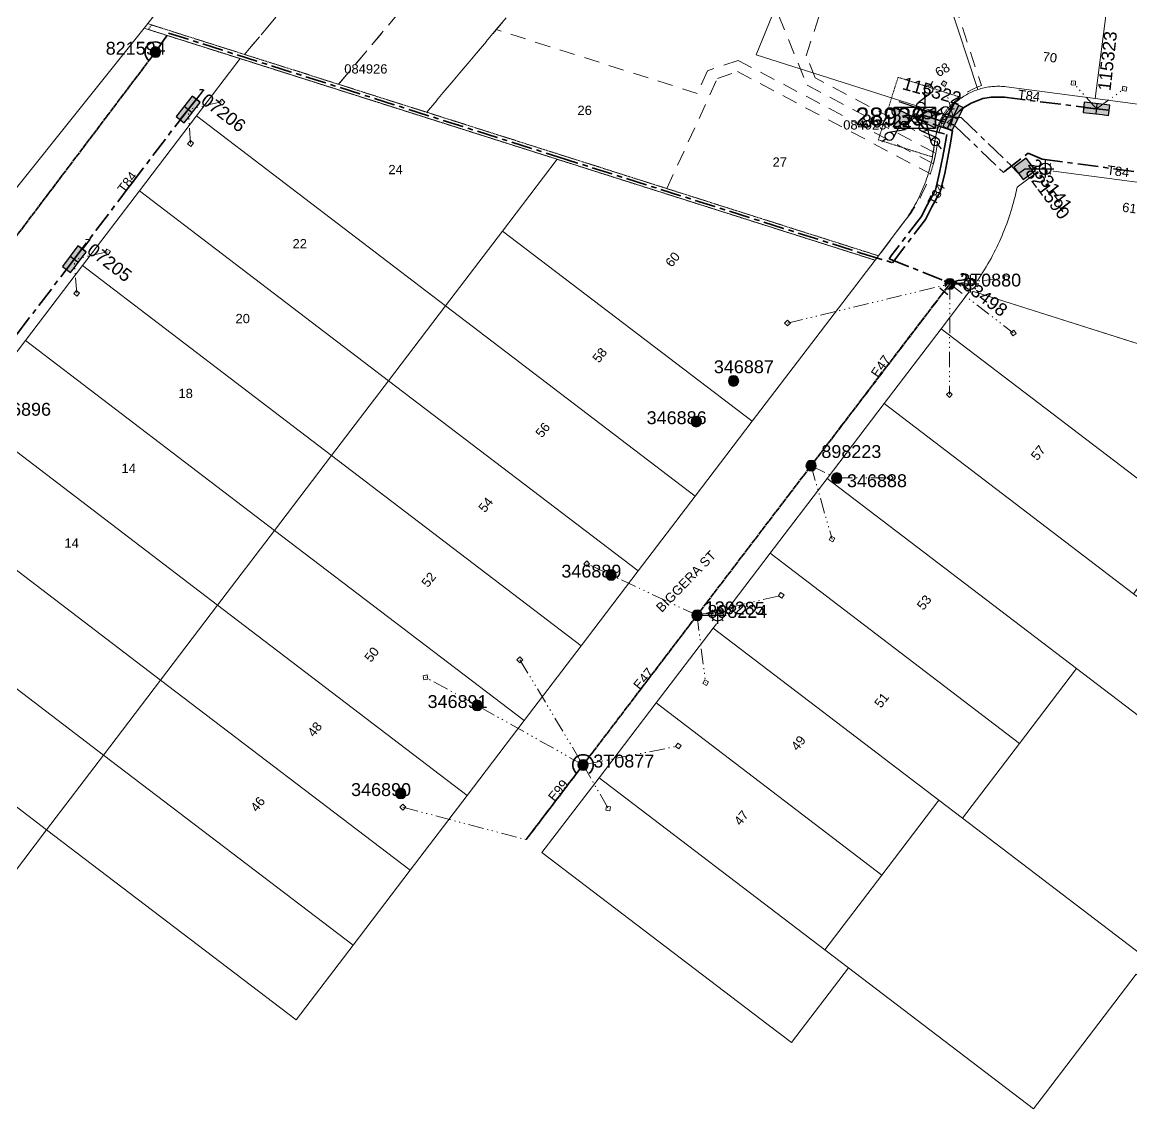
# Model space of a CAD drawing. Header units: metres. Extents: x 267072 to 270320, y 6186424 to 6191197.
# Drawn here: x 268080.9 to 268296.5, y 6186873.4 to 6187084.7 of the extents above; entities that cross this region are included whole.
import ezdxf
from ezdxf.enums import TextEntityAlignment as Align

# ---------------------------------------------------------------- set-up
doc = ezdxf.new("R2010")
doc.units = ezdxf.units.M
for name, pattern in [('Cable Exist OH', [1, 1, 0]), ('Cable Exist UG', [7, 4, -1, 1, -1]), ('Dash', [5, 3, -2]), ('DASHED', [19.05, 12.7, -6.35]), ('HIDDEN2', [0.1875, 0.125, -0.0625]), ('PHANTOMX2', [6.6, 3, -0.75, 0.2, -0.75, 0.2, -0.75, 0.2, -0.75])]:
    doc.linetypes.add(name, pattern=pattern)
doc.layers.get('0').update_dxf_attribs({"color": 6})
for name, color, linetype, lineweight in [('_User_HV_Exist', 1, 'Continuous', 35), ('_User_LV_Exist', 5, 'Continuous', 35), ('Cadastre Buildings_SP_EXT', 78, 'Continuous', 15), ('Cadastre Developer_SP_EXT', 98, 'Continuous', 15), ('Cadastre Land Parcels_SP_EXT', 118, 'Continuous', 15), ('Cadastre Other Property_SP_EXT', 138, 'DASHED', 15), ('Cadastre Roads_SP_EXT', 218, 'Continuous', 15), ('Mains_HV_EXT', 13, 'Continuous', 25), ('Mains_LV_EXT', 163, 'Continuous', 25), ('Mains_LV_SL_EXT', 135, 'Continuous', 25), ('Mains_SL_EXT', 131, 'Continuous', 25), ('Services_SP_EXT', 42, 'PHANTOMX2', 20)]:
    doc.layers.add(name, color=color, linetype=linetype, lineweight=lineweight)
for name, color, linetype in [('Equip_HV_EXT', 7, 'Continuous'), ('Equip_LV_EXT', 7, 'Continuous'), ('Equip_SP_SL_EXT', 7, 'Continuous'), ('Sub_SP_EXT', 7, 'Continuous'), ('SupportsOH_SP_TR_HV_LV_SL_EXT', 7, 'Continuous'), ('SupportsUG_SP_LV_EXT', 7, 'Continuous'), ('SupportsUG_SP_LV_SL_EXT', 7, 'Continuous')]:
    doc.layers.add(name, color=color, linetype=linetype)
doc.styles.add('COLUMN_LABEL', font='arial.ttf', dxfattribs={"height": 2})
doc.styles.add('iecARIAL', font='arial.ttf', dxfattribs={"height": 2})
doc.styles.add('POLE_LABEL', font='arial.ttf', dxfattribs={"height": 2})
doc.styles.add('SL_LABEL', font='arial.ttf', dxfattribs={"height": 2})
doc.styles.get("Standard").update_dxf_attribs({"font": 'arial.ttf'})
doc.styles.add('SWITCH_LABEL', font='arial.ttf', dxfattribs={"height": 2})

# ---------------------------------------------------------------- blocks, each defined once
blk = doc.blocks.new('SUB_PADMOUNT_EXT')
at = {"ltscale": 10}
h = blk.add_hatch(color=256, dxfattribs=at)
h.dxf.hatch_style = 1
h.paths.add_polyline_path([(4, -2), (0, 0), (4, 2)])
h.paths.add_polyline_path([(-4, -2), (-4, 2), (0, 0)])
blk.add_line((4, 2), (-4, -2))
blk.add_lwpolyline([(-4, -2), (4, -2), (4, 2), (-4, 2)], close=True)
at = {"ltscale": 10, "flags": 128}
for points in [[(-4, -2), (-4, 2), (0, 0)], [(4, -2), (0, 0), (4, 2)]]:
    blk.add_lwpolyline(points, close=True, dxfattribs=at)
at = {"flags": 8}
blk.add_attdef('ASSET_NUM', text='', height=2.5, dxfattribs=at).set_placement((0, 5), align=Align.MIDDLE_CENTER)
for tag, flags, p in [('STREET_CODE', 9, (1.5, 0)), ('OPERATING_VOLTAGE', 9, (1.5, -0.4)), ('ORIENTATION', 9, (1.5, -0.6)), ('OWNED_BY', 9, (1.5, -0.8)), ('OPERATED_BY', 9, (1.5, -1)), ('CONSTRUCTED_VOLTAGE', 9, (1.5, -1.4)), ('SECONDARY_VOLTAGE', 9, (1.5, -1.6)), ('STATE', 9, (1.5, -1.8)), ('SUBSTATION_TYPE', 9, (1.5, -2.2)), ('NO_PHASES', 9, (1.5, -0.2)), ('MAINTAINED_BY', 9, (1.5, -1.2)), ('PARENT', 9, (1.5, -2)), ('SUBURB', 9, (1.5, -2.8)), ('STREETNAME', 9, (1.5, -3)), ('Z', 1, (1.5, -3.6)), ('USAGE', 9, (1.5, -2.4)), ('LEGEND', 9, (1.5, -2.6)), ('LOCATION', 9, (1.5, -3.2)), ('NOTES', 9, (1.5, -3.4))]:
    blk.add_attdef(tag, text='', height=0.2, dxfattribs=dict(flags=flags)).set_placement(p, align=Align.MIDDLE_LEFT)
blk = doc.blocks.new('COLUMN_EXT')
blk.add_hatch(color=256).paths.add_polyline_path([(1.5, -1.5), (1.5, 1.5), (-1.5, 1.5), (-1.5, -1.5)])
blk.add_lwpolyline([(1.5, 1.5), (-1.5, 1.5), (-1.5, -1.5), (1.5, -1.5)], close=True)
at = {"flags": 1}
blk.add_attdef('Z', (-1.81, 2.35), '', height=0.2, rotation=180, dxfattribs=at)
at = {"flags": 9}
for tag, style, p in [('STRUCTURE_PLANT_NUMBER', 'POLE_LABEL', (-1.81, -0.03)), ('STREET_CODE', 'COLUMN_LABEL', (-1.81, 0.2))]:
    blk.add_attdef(tag, text='', height=0.2, rotation=180, dxfattribs=dict(at, style=style)).set_placement(p, align=Align.MIDDLE_LEFT)
for tag, p in [('COLUMN_TYPE', (-1.81, 0.4)), ('STREETNAME', (-1.81, 1.6)), ('OWNED_BY', (-1.81, 0.6)), ('LOCATION', (-1.81, 1.4)), ('SUBURB', (-1.81, 1.8)), ('LEGEND', (-1.81, 1.2)), ('USAGE', (-1.81, 1)), ('NOTES', (-1.81, 2)), ('STATE', (-1.81, 0.8))]:
    blk.add_attdef(tag, text='', height=0.2, rotation=180, dxfattribs=at).set_placement(p, align=Align.MIDDLE_LEFT)
at = {"style": 'COLUMN_LABEL', "width": 0.9, "flags": 8}
blk.add_attdef('ASSET_NUM', text='', height=2, rotation=270, dxfattribs=at).set_placement((2, -4), align=Align.MIDDLE_LEFT)
blk = doc.blocks.new('PILLAR_EXT')
blk.add_hatch(color=256).paths.add_polyline_path([(-2.5, 1), (-2.5, -1), (2.5, -1), (2.5, 1)])
for p, q in [((-2.5, 0), (2.5, 0)), ((0, 1), (0, -1))]:
    blk.add_line(p, q)
at = {"ltscale": 10}
blk.add_line((2.5, 0), (-2.5, 0), dxfattribs=at)
blk.add_lwpolyline([(-2.5, -1), (-1.25, -1), (1.25, -1), (2.5, -1), (2.5, 1), (-2.5, 1)], close=True)
at = {"width": 0.9, "flags": 8}
blk.add_attdef('ASSET_NUM', text='', height=2, rotation=90, dxfattribs=at).set_placement((-2, 4), align=Align.MIDDLE_LEFT)
for tag, p, flags in [('OWNED_BY', (0, -0.2), 9), ('STATE', (0, -0.4), 9), ('SUPPORT_TYPE', (0, -0.6), 9), ('STREETNAME', (0, -1.8), 9), ('SUBURB', (0, -2), 1), ('USAGE', (0, -0.8), 9), ('LEGEND', (0, -1), 9), ('LOCATION', (0, -1.2), 9), ('NOTES', (0, -1.4), 9), ('PARENT', (0, -1.6), 9)]:
    blk.add_attdef(tag, p, '', height=0.2, dxfattribs=dict(flags=flags))
blk = doc.blocks.new('SL_LANTERN_EXT')
at = {"flags": 9}
for tag, p in [('LRATECODE', (-7.4, 0)), ('LOUTREACHVOCAB', (-7.2, 0)), ('LOUTREACH', (-7, 0)), ('LANTNUMBER', (-6.6, 0)), ('LNEW', (-6.4, 0)), ('LMASTVOCAB', (-6.2, 0)), ('LMAST', (-6, 0)), ('LLAMPVOCAB', (-5.8, 0)), ('LLAMP', (-5.6, 0)), ('LEXIST', (-5.4, 0)), ('LCHARGE3PERCENT', (-5.2, 0)), ('LCHARGE3', (-5, 0)), ('LCHARGE2PERCENT', (-4.8, 0)), ('LCHARGE2', (-4.6, 0)), ('LCHARGE1PERCENT', (-4.4, 0)), ('LCHARGE1', (-4.2, 0)), ('LCATEGORY', (-4, 0)), ('LBRACKETVOCAB', (-3.8, 0)), ('LBRACKET', (-3.6, 0)), ('LKINGHEIGHT', (-3.4, 0)), ('CREPLACE', (-3.2, 0)), ('CREMOVE', (-3, 0)), ('CNUMBER', (-2.8, 0)), ('CNEW', (-2.6, 0)), ('CEXIST', (-2.4, 0)), ('USAGE', (-2.2, 0)), ('STATE', (-2, 0)), ('OWNED_BY', (-1.8, 0)), ('ORIENTATION', (-1.6, 0)), ('OPERATING_VOLTAGE', (-1.4, 0)), ('NO_PHASES', (-1.2, 0)), ('LANTERN_TYPE', (-1, 0)), ('LANTERN_PURPOSE', (-0.8, 0)), ('CONTROL_TYPE', (-0.6, 0)), ('CONSTRUCTED_VOLTAGE', (-0.4, 0))]:
    blk.add_attdef(tag, text='', height=0.001, rotation=270, dxfattribs=at).set_placement(p, align=Align.MIDDLE_LEFT)
at = {"style": 'SL_LABEL', "flags": 9}
blk.add_attdef('STREET_CODE', text='', height=0.001, rotation=270, dxfattribs=at).set_placement((0, 0), align=Align.MIDDLE_LEFT)
at = {"flags": 1}
blk.add_attdef('Z', (0, 0), '', height=0.001, rotation=270, dxfattribs=at)
at = {"width": 0.9}
blk.add_attdef('LNUMBER', text='', height=1, dxfattribs=at).set_placement((7, -1), align=Align.MIDDLE_LEFT)
at = {"flags": 9}
for tag, p in [('LREMOVE', (0, -7.6)), ('LREPLACE', (0, -7.8)), ('LTYPE', (0, -8)), ('LTYPEVOCAB', (0, -8.2)), ('LEGEND', (0, -8.4)), ('SUBURB', (0, -8.6)), ('STREETNAME', (0, -8.8)), ('LOCATION', (0, -9)), ('NOTES', (0, -9.2)), ('MAINTAINED_BY', (0, -9.86))]:
    blk.add_attdef(tag, text='', height=0.001, dxfattribs=at).set_placement(p, align=Align.MIDDLE_LEFT)
blk.add_attdef('OPERATED_BY', (0, -9.61), '', height=0.001, dxfattribs=at)
blk.add_wipeout([(5.69, 0), (5.06, -1.06), (4, -1.69), (2.94, -1.06), (2.31, 0), (2.94, 1.06), (4, 1.69), (5.06, 1.06)])
for p, q in [((0, 0), (4, 0)), ((2.94, 1.06), (3.2, 0.8)), ((4, 1.69), (4, 0)), ((5.06, 1.06), (4.8, 0.8)), ((2.94, -1.06), (3.2, -0.8)), ((4, 0), (5.69, 0)), ((4, 0), (4, -1.69)), ((5.06, -1.06), (4.8, -0.8))]:
    blk.add_line(p, q)
blk.add_circle((4, 0), 1.12)
blk = doc.blocks.new('CCP_EXT')
at = {"flags": 9}
for tag, p in [('STATE', (0, -1.8)), ('NOTES', (0, -2))]:
    blk.add_attdef(tag, text='', height=0.2, dxfattribs=at).set_placement(p, align=Align.MIDDLE_LEFT)
blk.add_wipeout([(0, 0.57), (0.57, 0), (0, -0.57), (-0.57, 0)])
blk.add_lwpolyline([(-0.57, 0), (0, 0.57), (0.57, 0), (0, -0.57), (-0.57, 0)])
at = {"flags": 1}
blk.add_attdef('Z', (0, 0), '', height=0.2, dxfattribs=at)
at = {"flags": 9}
for tag, p in [('CCP_TYPE', (0, 0)), ('CONSTRUCTED_VOLTAGE', (0, -0.2)), ('OPERATING_VOLTAGE', (0, -0.6)), ('ORIENTATION', (0, -0.8)), ('OWNED_BY', (0, -1)), ('NO_PHASES', (0, -0.4)), ('USAGE', (0, -1.2)), ('LEGEND', (0, -1.4)), ('LIFE_SUPPORT', (0, -1.6))]:
    blk.add_attdef(tag, text='', height=0.2, dxfattribs=at).set_placement(p, align=Align.MIDDLE_LEFT)
blk = doc.blocks.new('POLE_EXT')
blk.add_hatch(color=256).paths.add_polyline_path([(-1, 0, 1), (1, 0, 1)])
blk.add_lwpolyline([(-1, 0, 1), (1, 0, 1)], format="xyb", close=True)
at = {"flags": 8}
blk.add_attdef('pNumber', text='', height=2, dxfattribs=at).set_placement((2.5, 2.5), align=Align.MIDDLE_CENTER)
at = {"style": 'POLE_LABEL', "flags": 9}
for tag, p in [('STRUCTURE_PLANT_NUMBER', (1.35, 0.03)), ('STREET_CODE', (1.35, -0.2))]:
    blk.add_attdef(tag, text='', height=0.2, dxfattribs=at).set_placement(p, align=Align.MIDDLE_LEFT)
at = {"flags": 9}
for tag, p in [('OWNED_BY', (1.35, -0.4)), ('SPECIAL_USE', (1.35, -0.8)), ('STATE', (1.35, -1)), ('cLV', (1.35, -1.4)), ('hDepth', (1.35, -1.6)), ('hDia', (1.35, -1.8)), ('cHV', (1.35, -2)), ('PARENT', (1.35, -0.6)), ('USAGE', (1.35, -1.2)), ('LBRACKET', (1.35, -2.2)), ('cLinedev', (1.35, -3.4)), ('pExisting', (1.35, -3.8)), ('pFooting', (1.35, -4.4)), ('LExisting', (1.35, -2.4)), ('LANTNUMBER', (1.35, -2.6)), ('LOther', (1.35, -2.8)), ('LRemove', (1.35, -3)), ('LEGEND', (1.35, -3.2)), ('LOCATION', (1.35, -3.6)), ('PFNUMBER', (1.35, -4)), ('NEWPFNUMBER', (1.35, -4.2)), ('pNew', (1.35, -4.6)), ('pRelocate', (1.35, -5)), ('pRemove', (1.35, -5.2)), ('pReplace', (1.35, -5.4)), ('pStay', (1.35, -5.6)), ('pType', (1.35, -5.8)), ('cspan', (1.35, -6)), ('STREETNAME', (1.35, -6.2)), ('SUBURB', (1.35, -6.4)), ('OPERATED_BY', (1.36, -7.01)), ('NOTES', (1.35, -6.6)), ('MAINTAINED_BY', (1.36, -6.81))]:
    blk.add_attdef(tag, text='', height=0.2, dxfattribs=at).set_placement(p, align=Align.MIDDLE_LEFT)
at = {"flags": 1}
blk.add_attdef('Z', (1.35, -7.33), '', height=0.2, dxfattribs=at)
blk = doc.blocks.new('LV_UG_DFUSE_CLOSED_EXT')
for points in [[(1, 0), (0, 0)], [(5.04, 0.73), (2.16, -0.72)], [(5.05, -0.71), (2.16, 0.72)], [(6.2, 0.01), (7.2, 0.01)]]:
    blk.add_lwpolyline(points)
for centre in [(1.8, 0), (5.4, 0.01)]:
    blk.add_circle(centre, 0.8)
at = {"flags": 9}
for tag, p in [('ACTUAL_STATUS', (0, 0)), ('CONSTRUCTED_VOLTAGE', (0, -0.2)), ('OPERATING_VOLTAGE', (0, -0.6)), ('ORIENTATION', (0, -0.8)), ('STATE', (0, -1)), ('SWITCH_TYPE', (0, -1.2)), ('NO_PHASES', (0, -0.4)), ('USAGE', (0, -1.4)), ('NOTES', (0, -1.6))]:
    blk.add_attdef(tag, text='', height=0.2, dxfattribs=at).set_placement(p, align=Align.MIDDLE_LEFT)
at = {"flags": 1}
blk.add_attdef('Z', (0, 0), '', height=0.2, dxfattribs=at)
blk = doc.blocks.new('SWG_HOLEC_SU_EXT')
blk.add_line((1.8, -2), (5.8, -2))
for points in [[(1, 0), (0, 0)], [(6.6, 0), (7.6, 0)]]:
    blk.add_lwpolyline(points)
for points in [[(1.8, -0.8, 1), (1.8, 0.8, 1)], [(5.8, -0.8, 1), (5.8, 0.8, 1)]]:
    blk.add_lwpolyline(points, format="xyb", close=True)
at = {"style": 'SWITCH_LABEL', "flags": 8}
blk.add_attdef('ASSET_NUM', text='', height=2.5, rotation=179.9544, dxfattribs=at).set_placement((-2.4, 0), align=Align.MIDDLE_LEFT)
at = {"flags": 1}
blk.add_attdef('Z', (0, 0), '', height=0.2, dxfattribs=at)
at = {"flags": 9}
for tag, p in [('ACTUAL_STATUS', (0, -0.4)), ('CONSTRUCTED_VOLTAGE', (0, -0.6)), ('OPERATING_VOLTAGE', (0, -1)), ('ORIENTATION', (0, -1.2)), ('OWNED_BY', (0, -1.4)), ('STATE', (0, -1.8)), ('SWITCH_TYPE', (0, -2)), ('NO_PHASES', (0, -0.8)), ('PARENT', (0, -1.6)), ('USAGE', (0, -2.2)), ('STREETNAME', (0, -2.6)), ('SUBURB', (0, -2.8)), ('LOCATION', (0, -2.4)), ('NOTES', (0, -3))]:
    blk.add_attdef(tag, text='', height=0.2, dxfattribs=at).set_placement(p, align=Align.MIDDLE_LEFT)
at = {"style": 'SWITCH_LABEL', "flags": 9}
blk.add_attdef('STREET_CODE', text='', height=0.2, dxfattribs=at).set_placement((0, -0.2), align=Align.MIDDLE_LEFT)
blk = doc.blocks.new('End Shackle_EXT')
at = {"flags": 9}
blk.add_attdef('NOTES', text='', height=0.2, dxfattribs=at).set_placement((0, -1.6), align=Align.MIDDLE_LEFT)
blk.add_wipeout([(0, 0.25), (1.81, 0.25), (1.82, -0.25), (0, -0.25)])
blk.add_line((1.81, -1), (1.81, 1))
at = {"flags": 1}
blk.add_attdef('Z', (0, 0), '', height=0.2, dxfattribs=at)
at = {"flags": 9}
for tag, p in [('CONNECTOR_TYPE', (0, 0)), ('CONSTRUCTED_VOLTAGE', (0, -0.2)), ('OPERATING_VOLTAGE', (0, -0.6)), ('ORIENTATION', (0, -0.8)), ('OWNED_BY', (0, -1)), ('STATE', (0, -1.2)), ('NO_PHASES', (0, -0.4)), ('USAGE', (0, -1.4))]:
    blk.add_attdef(tag, text='', height=0.2, dxfattribs=at).set_placement(p, align=Align.MIDDLE_LEFT)

msp = doc.modelspace()

# ---------------------------------------------------------------- linework, layer by layer
at = {"layer": '_User_HV_Exist', "linetype": 'Continuous'}
msp.add_lwpolyline([(268107.8916, 6187080.4908, 0.97905397), (268105.534, 6187077.2444)], format="xyb", dxfattribs=at)
at = {"layer": '_User_LV_Exist', "linetype": 'Cable Exist UG'}
for points in [[(268261.8046, 6187066.2481), (268263.0738, 6187067.4186), (268263.0738, 6187067.4186), (268263.8617, 6187068.1138), (268265.3183, 6187068.9461), (268267.5984, 6187069.8288), (268269.1659, 6187070.1014), (268271.8075, 6187070.1014), (268289.5348, 6187067.8447)], [(268254.3959, 6187066.0902), (268255.2492, 6187067.8444), (268255.2492, 6187067.8444), (268260.5156, 6187066.1976), (268261.8046, 6187066.2481)]]:
    msp.add_lwpolyline(points, dxfattribs=at)
at = {"layer": '_User_LV_Exist', "linetype": 'Continuous'}
msp.add_lwpolyline([(268191.0921, 6186938.6575, 2.9509701), (268188.6601, 6186938.6567)], format="xyb", dxfattribs=at)
at = {"layer": '_User_LV_Exist', "linetype": 'Cable Exist OH'}
msp.add_lwpolyline([(268189.8763, 6186940.2519), (268178.8004, 6186925.7243)], dxfattribs=at)
at = {"layer": 'Cadastre Developer_SP_EXT', "linetype": 'Dash'}
for points in [[(268159.1749, 6187120.0926), (268135.7849, 6187123.1752), (268105.2145, 6187084.4135), (268123.9383, 6187078.4613), (268124.104, 6187078.4169), (268159.1749, 6187120.0926)], [(268180.0209, 6187117.3459), (268179.3682, 6187117.4317), (268159.1749, 6187120.0926), (268124.104, 6187078.4169), (268142.3794, 6187072.6127), (268180.0209, 6187117.3459)], [(268199.5512, 6187114.7723), (268197.6865, 6187115.018), (268180.0209, 6187117.3459), (268142.3794, 6187072.6127), (268159.499, 6187067.174), (268199.5512, 6187114.7723)]]:
    msp.add_lwpolyline(points, close=True, dxfattribs=at)
for points in [[(268215.9811, 6187073.7596), (268219.8807, 6187075.0827), (268257.3771, 6187055.2075), (268257.3771, 6187055.2075, 0.01639073), (268257.9647, 6187057.1595), (268257.9647, 6187057.1595), (268220.0553, 6187077.2537), (268214.0661, 6187075.2218), (268212.052, 6187070.822), (268173.0105, 6187083.2325), (268159.499, 6187067.174), (268185.5498, 6187058.8999), (268206.1753, 6187052.3365)], [(268257.3771, 6187055.2075, -0.08174181), (268252.6444, 6187046.2837), (268252.6444, 6187046.2837), (268247.2901, 6187039.2526), (268206.1753, 6187052.3365), (268215.9811, 6187073.7596), (268219.8807, 6187075.0827)]]:
    msp.add_lwpolyline(points, format="xyb", close=True, dxfattribs=at)
at = {"layer": 'Cadastre Land Parcels_SP_EXT', "linetype": 'Continuous'}
for points in [[(267951.366, 6186891.9838), (268027.65, 6186987.3771), (268104.5481, 6187083.5352), (268135.0847, 6187122.3002), (268099.25, 6187128.0833), (267931.4327, 6186907.178), (267924.1846, 6186897.6338), (267920.3709, 6186892.6127), (267939.9411, 6186877.697), (267951.366, 6186891.9838)], [(268293.4661, 6187101.6174), (268267.9597, 6187104.976), (268255.0842, 6187106.6711), (268266.6217, 6187071.5762), (268266.9178, 6187071.67), (268267.2165, 6187071.7581), (268267.518, 6187071.8373), (268267.8203, 6187071.9105), (268268.1245, 6187071.9747), (268268.4298, 6187072.0321), (268268.7369, 6187072.0805), (268269.045, 6187072.123), (268269.3541, 6187072.1556), (268269.6644, 6187072.1812), (268269.9747, 6187072.1999), (268270.2852, 6187072.2097), (268270.5968, 6187072.2124), (268270.9076, 6187072.2072), (268271.218, 6187072.1931), (268271.5284, 6187072.1729), (268271.8383, 6187072.1439), (268272.1468, 6187072.1068), (268289.4134, 6187069.8315), (268293.4661, 6187101.6174)], [(268324.6397, 6187097.5133), (268316.5432, 6187098.5793), (268293.4661, 6187101.6174), (268289.4134, 6187069.8315), (268320.5458, 6187065.7224), (268324.6397, 6187097.5133)], [(268174.2155, 6187044.0515), (268184.8507, 6187058.0249), (268123.2427, 6187077.5936), (268114.7642, 6187066.4619), (268163.1396, 6187029.4991), (268174.2155, 6187044.0515)], [(268163.1396, 6187029.4991), (268114.7642, 6187066.4619), (268103.6802, 6187051.9082), (268152.063, 6187014.9466), (268163.1396, 6187029.4991)], [(268246.6405, 6187038.3985), (268184.8507, 6187058.0249), (268174.2155, 6187044.0515), (268222.7774, 6187007.0673), (268246.6405, 6187038.3985)], [(268152.063, 6187014.9466), (268103.6802, 6187051.9082), (268092.5954, 6187037.3544), (268140.9864, 6187000.3932), (268152.063, 6187014.9466)], [(268222.7774, 6187007.0673), (268174.2155, 6187044.0515), (268163.1396, 6187029.4991), (268211.6949, 6186992.5158), (268222.7774, 6187007.0673)], [(268140.9864, 6187000.3932), (268092.5954, 6187037.3544), (268081.5115, 6187022.8017), (268129.9108, 6186985.8397), (268140.9864, 6187000.3932)], [(268331.1382, 6186993.4179), (268342.2527, 6187008.0188), (268265.1435, 6187032.5216), (268259.4613, 6187025.0602), (268307.9365, 6186988.0973), (268320.055, 6186978.8565), (268331.1382, 6186993.4179)], [(268211.6949, 6186992.5158), (268163.1396, 6187029.4991), (268152.063, 6187014.9466), (268200.6132, 6186977.9652), (268211.6949, 6186992.5158)], [(268307.9365, 6186988.0973), (268259.4613, 6187025.0602), (268248.3804, 6187010.5088), (268296.8589, 6186973.546), (268307.9365, 6186988.0973)], [(268129.9108, 6186985.8397), (268081.5115, 6187022.8017), (268070.4267, 6187008.2479), (268118.8342, 6186971.2882), (268129.9108, 6186985.8397)], [(268200.6132, 6186977.9652), (268152.063, 6187014.9466), (268140.9864, 6187000.3932), (268189.5309, 6186963.4146), (268200.6132, 6186977.9652)], [(268118.8342, 6186971.2882), (268070.4267, 6187008.2479), (268059.3428, 6186993.6961), (268107.7585, 6186956.7347), (268118.8342, 6186971.2882)], [(268189.5309, 6186963.4146), (268140.9864, 6187000.3932), (268129.9108, 6186985.8397), (268178.4493, 6186948.8641), (268189.5309, 6186963.4146)], [(268285.777, 6186958.9985), (268237.3003, 6186995.9594), (268226.2194, 6186981.4108), (268274.7062, 6186944.4424), (268285.777, 6186958.9985)], [(268107.7585, 6186956.7347), (268059.3428, 6186993.6961), (268051.7666, 6186976.4688), (268096.6813, 6186942.1821), (268107.7585, 6186956.7347)], [(268178.4493, 6186948.8641), (268129.9108, 6186985.8397), (268118.8342, 6186971.2882), (268167.367, 6186934.3125), (268178.4493, 6186948.8641)], [(268274.7062, 6186944.4424), (268226.2194, 6186981.4108), (268215.1386, 6186966.8613), (268259.053, 6186933.3798), (268263.6354, 6186929.8862), (268274.7062, 6186944.4424)], [(268096.6813, 6186942.1821), (268051.7666, 6186976.4688), (268044.1896, 6186959.2414), (268063.3964, 6186944.5811), (268065.4301, 6186943.029), (268085.6057, 6186927.6286), (268096.6813, 6186942.1821)], [(268167.367, 6186934.3125), (268118.8342, 6186971.2882), (268107.7585, 6186956.7347), (268156.2854, 6186919.7629), (268167.367, 6186934.3125)], [(268259.053, 6186933.3798), (268215.1386, 6186966.8613), (268204.0586, 6186952.3109), (268247.9638, 6186918.837), (268259.053, 6186933.3798)], [(268085.6057, 6186927.6286), (268065.4301, 6186943.029), (268063.3964, 6186944.5811), (268044.1896, 6186959.2414), (268036.6135, 6186942.0141), (268046.8837, 6186934.1763), (268054.1117, 6186928.6594), (268074.5293, 6186913.0761), (268085.6057, 6186927.6286)], [(268347.1102, 6186889.4966), (268360.433, 6186902.0771), (268285.777, 6186958.9985), (268274.7062, 6186944.4424), (268263.6354, 6186929.8862), (268333.4854, 6186876.63), (268347.1102, 6186889.4966)], [(268156.2854, 6186919.7629), (268107.7585, 6186956.7347), (268096.6813, 6186942.1821), (268145.2023, 6186905.2112), (268156.2854, 6186919.7629)], [(268247.9638, 6186918.837), (268204.0586, 6186952.3109), (268192.9778, 6186937.7623), (268236.8746, 6186904.2943), (268247.9638, 6186918.837)], [(268145.2023, 6186905.2112), (268096.6813, 6186942.1821), (268085.6057, 6186927.6286), (268134.121, 6186890.6596), (268145.2023, 6186905.2112)], [(268241.4578, 6186900.7999), (268236.8746, 6186904.2943), (268192.9778, 6186937.7623), (268181.8979, 6186923.2128), (268225.8245, 6186889.7367), (268230.3778, 6186886.2513), (268241.4578, 6186900.7999)], [(268263.6354, 6186929.8862), (268259.053, 6186933.3798), (268247.9638, 6186918.837), (268236.8746, 6186904.2943), (268241.4578, 6186900.7999), (268277.4164, 6186873.3843), (268279.7594, 6186876.4583), (268297.374, 6186899.5588), (268330.788, 6186874.0835), (268333.4854, 6186876.63), (268263.6354, 6186929.8862)]]:
    msp.add_lwpolyline(points, close=True, dxfattribs=at)
for points in [[(268135.0847, 6187122.3002), (268104.5481, 6187083.5352), (268123.2426, 6187077.5936), (268184.8506, 6187058.0249), (268246.6404, 6187038.3986), (268251.9882, 6187045.4476), (268251.9882, 6187045.4476), (268252.2866, 6187045.8471), (268252.5783, 6187046.2503), (268252.8632, 6187046.6603), (268253.1415, 6187047.0732), (268253.413, 6187047.4909), (268253.6786, 6187047.9124), (268253.9376, 6187048.3388), (268254.1882, 6187048.7688), (268254.433, 6187049.2027), (268254.671, 6187049.6415), (268254.9016, 6187050.083), (268255.1254, 6187050.5283), (268255.3418, 6187050.9774), (268255.5507, 6187051.4294), (268255.7528, 6187051.8851), (268255.9483, 6187052.3447), (268256.1346, 6187052.806), (268256.3152, 6187053.2712), (268256.4882, 6187053.7382), (268256.6529, 6187054.2089), (268256.8101, 6187054.6814), (268256.9607, 6187055.1568), (268257.1021, 6187055.6358), (268257.2368, 6187056.1158), (268257.3642, 6187056.5975), (268257.4832, 6187057.081), (268257.5948, 6187057.5674), (268257.6989, 6187058.0545), (268257.7947, 6187058.5434), (268257.8831, 6187059.0342), (268257.9631, 6187059.5277), (268258.0357, 6187060.0199), (268258.1001, 6187060.5151), (268258.157, 6187061.01), (268258.1932, 6187061.3123), (268258.236, 6187061.6119), (268258.287, 6187061.9127), (268258.3439, 6187062.2105), (268258.4083, 6187062.5067), (268258.4809, 6187062.803), (268258.5601, 6187063.0965), (268258.646, 6187063.3871), (268258.7386, 6187063.677), (268258.8395, 6187063.964), (268258.947, 6187064.2473), (268259.0611, 6187064.5297), (268259.1819, 6187064.8083), (268259.3087, 6187065.0831), (268259.4429, 6187065.356), (268259.5837, 6187065.6262), (268259.7313, 6187065.8916), (268259.8846, 6187066.1531), (268260.0439, 6187066.4118), (268260.2098, 6187066.6666), (268223.5083, 6187078.3028), (268236.0656, 6187109.1753)], [(268236.0656, 6187109.1753), (268223.5083, 6187078.3028), (268260.2098, 6187066.6666), (268260.3833, 6187066.9177), (268260.3833, 6187066.9177), (268260.5618, 6187067.1659), (268260.7462, 6187067.4092), (268260.9364, 6187067.6488), (268261.1318, 6187067.8816), (268261.3338, 6187068.1114), (268261.54, 6187068.3354), (268261.7523, 6187068.5536), (268261.9704, 6187068.767), (268262.1927, 6187068.9756), (268262.4201, 6187069.1782), (268262.6527, 6187069.375), (268262.8903, 6187069.566), (268263.1322, 6187069.7511), (268263.3783, 6187069.9303), (268263.6288, 6187070.1037), (268263.8834, 6187070.2702), (268264.1416, 6187070.4299), (268264.4041, 6187070.5847), (268264.6699, 6187070.7316), (268264.9401, 6187070.8727), (268265.213, 6187071.0078), (268265.4884, 6187071.135), (268265.7682, 6187071.2554), (268266.0498, 6187071.3689), (268266.3348, 6187071.4765), (268266.6217, 6187071.5762), (268255.0842, 6187106.6711)], [(268314.823, 6187051.3174), (268278.8677, 6187056.0634), (268274.2436, 6187052.6262), (268274.1161, 6187052.0211), (268273.9802, 6187051.4168), (268273.8377, 6187050.8152), (268273.687, 6187050.2145), (268273.5287, 6187049.6176), (268273.3647, 6187049.0216), (268273.1924, 6187048.4282), (268273.0125, 6187047.8357), (268272.8252, 6187047.2461), (268272.6305, 6187046.6591), (268272.4299, 6187046.0741), (268272.221, 6187045.4929), (268272.0045, 6187044.9134), (268271.7814, 6187044.3377), (268271.5509, 6187043.7629), (268271.3137, 6187043.1928), (268271.0698, 6187042.6246), (268270.8184, 6187042.0602), (268270.5595, 6187041.4995), (268270.2948, 6187040.9407), (268270.0225, 6187040.3857), (268269.7428, 6187039.8336), (268269.4571, 6187039.2862), (268269.1648, 6187038.7427), (268268.865, 6187038.2009), (268268.5594, 6187037.6649), (268268.2471, 6187037.1308), (268267.928, 6187036.6025), (268267.6022, 6187036.078), (268267.2697, 6187035.5574), (268266.9314, 6187035.0396), (268266.5864, 6187034.5275), (268266.2347, 6187034.0192), (268265.8771, 6187033.5149), (268265.5128, 6187033.0163), (268265.1434, 6187032.5216), (268304.9382, 6187019.8759)]]:
    msp.add_lwpolyline(points, dxfattribs=at)
at = {"layer": 'Mains_HV_EXT', "linetype": 'Continuous'}
msp.add_lwpolyline([(268107.8916, 6187080.4908, 0.97905397), (268105.534, 6187077.2444)], format="xyb", dxfattribs=at)
at = {"layer": 'Mains_LV_EXT', "linetype": 'Cable Exist UG'}
for points in [[(268261.8046, 6187066.2481), (268263.0738, 6187067.4186), (268263.0738, 6187067.4186), (268263.8617, 6187068.1138), (268265.3183, 6187068.9461), (268267.5984, 6187069.8288), (268269.1659, 6187070.1014), (268271.8075, 6187070.1014), (268289.5348, 6187067.8447)], [(268254.3959, 6187066.0902), (268255.2492, 6187067.8444), (268255.2492, 6187067.8444), (268260.5156, 6187066.1976), (268261.8046, 6187066.2481)]]:
    msp.add_lwpolyline(points, dxfattribs=at)
at = {"layer": 'Mains_LV_EXT', "linetype": 'Continuous'}
msp.add_lwpolyline([(268191.0921, 6186938.6575, 2.9509701), (268188.6601, 6186938.6567)], format="xyb", dxfattribs=at)
at = {"layer": 'Mains_LV_EXT', "linetype": 'Cable Exist OH'}
msp.add_lwpolyline([(268189.8763, 6186940.2519), (268178.8004, 6186925.7243)], dxfattribs=at)
at = {"layer": 'Services_SP_EXT'}
msp.add_lwpolyline([(268234.1955, 6186998.4405), (268239.1771, 6186996.0226)], dxfattribs=at)

# ---------------------------------------------------------------- block references
at = {"layer": 'Equip_HV_EXT'}
ref = msp.add_blockref('SWG_HOLEC_SU_EXT', (268256.1745, 6187065.4518), dxfattribs=dict(at, rotation=161.3504614857086))
ref.add_attrib('ASSET_NUM', '86422', dxfattribs={"layer": '0', "height": 2.5, "style": 'SWITCH_LABEL'}).set_placement((268253.7755, 6187066.7017), align=Align.TOP_RIGHT)
at = {"layer": 'Equip_LV_EXT'}
for p, rotation in [((268255.074, 6187066.2476), 13.0638912322032), ((268253.786, 6187065.6702), 216.0000000487103), ((268254.839, 6187065.5727), 310.1018259575809)]:
    msp.add_blockref('LV_UG_DFUSE_CLOSED_EXT', p, dxfattribs=dict(at, rotation=rotation))
at = {"layer": 'Sub_SP_EXT'}
ref = msp.add_blockref('SUB_PADMOUNT_EXT', (268254.3959, 6187066.0903), dxfattribs=at)
ref.add_attrib('ASSET_NUM', '28939', dxfattribs={"layer": '0', "height": 3.5}).set_placement((268256.3959, 6187066.3403), align=Align.MIDDLE_RIGHT)
at = {"layer": 'SupportsOH_SP_TR_HV_LV_SL_EXT'}
ref = msp.add_blockref('POLE_EXT', (268106.7552, 6187078.8614), dxfattribs=at)
ref.add_attrib('ASSET_NUM', '821594', dxfattribs={"layer": '0', "height": 2.5, "style": 'POLE_LABEL'}).set_placement((268108.7552, 6187079.6114), align=Align.MIDDLE_RIGHT)
ref = msp.add_blockref('POLE_EXT', (268219.1241, 6187014.927), dxfattribs=at)
ref.add_attrib('ASSET_NUM', '346887', dxfattribs={"layer": '0', "height": 2.5, "style": 'POLE_LABEL'}).set_placement((268221.1241, 6187015.677), align=Align.BOTTOM_CENTER)
ref = msp.add_blockref('POLE_EXT', (268072.821, 6187008.659), dxfattribs=at)
ref.add_attrib('ASSET_NUM', '346896', dxfattribs={"layer": '0', "height": 2.5, "style": 'POLE_LABEL'}).set_placement((268074.821, 6187009.409), align=Align.MIDDLE_LEFT)
ref = msp.add_blockref('POLE_EXT', (268211.8888, 6187007.0184), dxfattribs=at)
ref.add_attrib('ASSET_NUM', '346886', dxfattribs={"layer": '0', "height": 2.5, "style": 'POLE_LABEL'}).set_placement((268213.8888, 6187007.7684), align=Align.MIDDLE_RIGHT)
ref = msp.add_blockref('POLE_EXT', (268234.1955, 6186998.4405), dxfattribs=at)
ref.add_attrib('ASSET_NUM', '898223', dxfattribs={"layer": '0', "height": 2.5, "style": 'POLE_LABEL'}).set_placement((268236.1955, 6186999.1905), align=Align.BOTTOM_LEFT)
ref = msp.add_blockref('POLE_EXT', (268169.3148, 6186951.8218), dxfattribs=at)
ref.add_attrib('ASSET_NUM', '346891', dxfattribs={"layer": '0', "height": 2.5, "style": 'POLE_LABEL'}).set_placement((268171.3148, 6186952.5718), align=Align.MIDDLE_RIGHT)
ref = msp.add_blockref('POLE_EXT', (268189.8763, 6186940.252), dxfattribs=at)
ref.add_attrib('ASSET_NUM', '3T0877', dxfattribs={"layer": '0', "height": 2.5, "style": 'POLE_LABEL'}).set_placement((268191.8763, 6186941.002), align=Align.MIDDLE_LEFT)
ref = msp.add_blockref('POLE_EXT', (268154.446, 6186934.7066), dxfattribs=at)
ref.add_attrib('ASSET_NUM', '346890', dxfattribs={"layer": '0', "height": 2.5, "style": 'POLE_LABEL'}).set_placement((268156.446, 6186935.4566), align=Align.MIDDLE_RIGHT)
at = {"layer": 'SupportsUG_SP_LV_EXT'}
ref = msp.add_blockref('PILLAR_EXT', (268289.6443, 6187067.8308), dxfattribs=dict(at, rotation=353.5845641701495))
ref.add_attrib('ASSET_NUM', '115323', dxfattribs={"layer": '0', "height": 2.5, "rotation": 83.584564, "style": 'iecARIAL'}).set_placement((268291.1443, 6187071.3308), align=Align.MIDDLE_LEFT)
ref = msp.add_blockref('PILLAR_EXT', (268261.8046, 6187066.2481), dxfattribs=dict(at, rotation=63.03428559789728))
ref.add_attrib('ASSET_NUM', '115322', dxfattribs={"layer": '0', "height": 2.5, "rotation": 344.3905, "style": 'iecARIAL'}).set_placement((268263.3046, 6187069.7481), align=Align.MIDDLE_RIGHT)
ref = msp.add_blockref('PILLAR_EXT', (268113.12, 6187067.7125), dxfattribs=dict(at, rotation=51.82268073792816))
ref.add_attrib('ASSET_NUM', '107206', dxfattribs={"layer": '0', "height": 2.5, "rotation": 322.465328, "style": 'iecARIAL'}).set_placement((268114.62, 6187071.2125), align=Align.MIDDLE_LEFT)
ref = msp.add_blockref('PILLAR_EXT', (268090.9781, 6187038.584), dxfattribs=dict(at, rotation=53.07382401425635))
ref.add_attrib('ASSET_NUM', '107205', dxfattribs={"layer": '0', "height": 2.5, "rotation": 322.470639, "style": 'iecARIAL'}).set_placement((268092.4781, 6187042.084), align=Align.MIDDLE_LEFT)
at = {"layer": 'SupportsUG_SP_LV_SL_EXT'}
ref = msp.add_blockref('COLUMN_EXT', (268275.7138, 6187056.1681), dxfattribs=dict(at, rotation=216.6250431766275))
ref.add_attrib('ASSET_NUM', '821590', dxfattribs={"layer": '0', "height": 2.5, "rotation": 306.625043, "style": 'COLUMN_LABEL'}).set_placement((268277.7138, 6187056.9181), align=Align.TOP_LEFT)

# ---------------------------------------------------------------- texts
at = {"layer": 'Cadastre Developer_SP_EXT'}
for s, p in [('26', (268188.7947, 6187066.6499)), ('27', (268226.7171, 6187056.5762))]:
    msp.add_text(s, height=1.8, dxfattribs=at).set_placement(p)
at = {"layer": 'Cadastre Land Parcels_SP_EXT'}
for s, rotation, p in [('70', 352.57927, (268279.105, 6187077.1419)), ('68', 31.048222, (268258.9863, 6187073.9376)), ('61', 352.568761, (268294.5737, 6187047.8478)), ('60', 51.68, (268207.121, 6187036.8855)), ('58', 51.560001, (268192.9569, 6187018.2835)), ('56', 51.560001, (268181.8778, 6187003.7317)), ('57', 51.339603, (268278.1593, 6186999.3031)), ('54', 51.560001, (268170.7984, 6186989.1799)), ('52', 51.560001, (268159.7193, 6186974.6279)), ('53', 51.340046, (268256.0008, 6186970.2028)), ('50', 51.560001, (268148.6402, 6186960.0761)), ('51', 51.78397, (268247.7505, 6186951.1961)), ('48', 51.560001, (268137.5613, 6186945.5246)), ('49', 51.561497, (268231.5535, 6186942.8472)), ('46', 51.34, (268126.4819, 6186930.9727)), ('47', 51.563076, (268220.4686, 6186928.3011))]:
    msp.add_text(s, height=1.8, rotation=rotation, dxfattribs=at).set_placement(p)
for s, p in [('24', (268152.0425, 6187055.1262)), ('22', (268133.4117, 6187040.7039)), ('20', (268122.3313, 6187026.1506)), ('18', (268111.251, 6187011.5973)), ('14', (268100.1708, 6186997.0444)), ('14', (268089.0906, 6186982.4917))]:
    msp.add_text(s, height=1.8, dxfattribs=at).set_placement(p)
at = {"layer": 'Cadastre Other Property_SP_EXT'}
for s, p in [('084926', (268143.4705, 6187074.6961)), ('084925', (268240.4466, 6187063.8088))]:
    msp.add_text(s, height=1.8, dxfattribs=at).set_placement(p)
at = {"layer": 'Mains_LV_EXT'}
for s, rotation, p in [('T84', 352.74545, (268274.2843, 6187069.7861)), ('T84', 342.635349, (268257.5443, 6187065.5745)), ('T84', 52.891507, (268100.7004, 6187051.2966)), ('T84', 352.439245, (268291.6103, 6187055.0771)), ('T84', 62.592425, (268258.3517, 6187048.8947)), ('E47', 54.934326, (268247.1617, 6187015.4406)), ('E47', 50.451098, (268200.8764, 6186954.7343)), ('E99', 50.450398, (268184.3183, 6186932.9935))]:
    msp.add_text(s, height=1.8, rotation=rotation, dxfattribs=at).set_placement(p)

# ---------------------------------------------------------------- next in the draw order: block references
at = {"layer": 'Equip_SP_SL_EXT'}
ref = msp.add_blockref('SL_LANTERN_EXT', (268275.7138, 6187056.1681), dxfattribs=at)
ref.add_attrib('ASSET_NUM', '233141', dxfattribs={"layer": '0', "height": 2.5, "rotation": 306.625043, "style": 'iecARIAL'}).set_placement((268277.2138, 6187057.6681), align=Align.MIDDLE_LEFT)
ref = msp.add_blockref('SL_LANTERN_EXT', (268261.1285, 6187033.7968), dxfattribs=at)
ref.add_attrib('ASSET_NUM', '233498', dxfattribs={"layer": '0', "height": 2.5, "rotation": 322.815075, "style": 'iecARIAL'}).set_placement((268262.6285, 6187035.2968), align=Align.MIDDLE_LEFT)
ref = msp.add_blockref('SL_LANTERN_EXT', (268212.0322, 6186969.3505), dxfattribs=at)
ref.add_attrib('ASSET_NUM', '139285', dxfattribs={"layer": '0', "height": 2.5, "rotation": 359.226699, "style": 'iecARIAL'}).set_placement((268213.5322, 6186970.8505), align=Align.MIDDLE_LEFT)
at = {"layer": 'Services_SP_EXT'}
for p, rotation in [((268260.0611, 6187072.745), 285.0342855045919), ((268285.1785, 6187072.8613), 311.5845641519857), ((268295.1158, 6187071.7439), 215.5845641520034), ((268119.6895, 6187069.1094), 2.815556773766716), ((268113.5979, 6187061.0979), 94.5922244263543), ((268097.4817, 6187040.0121), 282.9946167894167), ((268091.4725, 6187031.9573), 94.88064336918858), ((268273.5011, 6187024.2517), 349.3622201859266), ((268238.2639, 6186984.1779), 284.2116074330555), ((268228.3967, 6186973.2436), 11.54164356650956), ((268159.2596, 6186957.2773), 145.5717275577846), ((268213.691, 6186956.247), 285.3794773659107), ((268208.39, 6186943.934), 9.353263396120827), ((268194.766, 6186931.783), 305.9670605225287)]:
    msp.add_blockref('CCP_EXT', p, dxfattribs=dict(at, rotation=rotation))
for p in [(268229.6114, 6187026.1761), (268261.0778, 6187012.2595), (268249.5618, 6186996.0878), (268190.5856, 6186979.3857), (268177.6061, 6186960.6885), (268154.8664, 6186932.036)]:
    msp.add_blockref('CCP_EXT', p, dxfattribs=at)

# ---------------------------------------------------------------- next in the draw order: linework, layer by layer
at = {"layer": '_User_HV_Exist', "linetype": 'Cable Exist UG'}
msp.add_lwpolyline([(268106.7551, 6187078.8614), (268109.3296, 6187082.5599), (268109.3296, 6187082.5599), (268185.002, 6187058.5015), (268244.1198, 6187039.7237), (268250.0132, 6187037.9109), (268250.0132, 6187037.9109), (268256.4138, 6187046.2928), (268257.6931, 6187048.7598), (268259.2955, 6187051.6818), (268260.1619, 6187055.2441), (268260.7669, 6187058.3553), (268261.2783, 6187061.1678), (268261.702, 6187063.6112), (268256.1745, 6187065.4518), (268254.3959, 6187066.0903)], dxfattribs=at)
at = {"layer": '_User_HV_Exist', "linetype": 'Cable Exist OH'}
msp.add_lwpolyline([(268039.5951, 6186986.0505), (268076.1368, 6187038.3188), (268106.7552, 6187078.8614)], dxfattribs=at)
at = {"layer": '_User_LV_Exist', "linetype": 'Cable Exist UG'}
for points in [[(268090.9781, 6187038.584), (268101.4904, 6187052.4563), (268102.0431, 6187053.1851), (268102.0431, 6187053.1851), (268112.3265, 6187066.6955), (268113.1201, 6187067.7125)], [(268254.3959, 6187066.0902), (268256.1787, 6187066.5039), (268256.1787, 6187066.5039), (268262.0025, 6187064.6639), (268262.204, 6187064.4766), (268262.204, 6187064.4766), (268271.5623, 6187055.4664), (268271.831, 6187055.6819), (268271.831, 6187055.6819), (268276.3682, 6187059.2108), (268279.0872, 6187058.0359), (268279.0872, 6187058.0359), (268315.2543, 6187053.2354)], [(268051.183, 6187002.1472), (268053.4513, 6187001.3786), (268059.26, 6186996.9381), (268059.26, 6186996.9381), (268068.4461, 6187009.0464), (268068.7864, 6187009.4982), (268068.7864, 6187009.4982), (268079.4447, 6187023.4778), (268079.874, 6187024.0492), (268079.874, 6187024.0492), (268090.4603, 6187037.9109), (268090.9781, 6187038.584)]]:
    msp.add_lwpolyline(points, dxfattribs=at)
at = {"layer": '_User_LV_Exist', "linetype": 'Cable Exist OH'}
for points in [[(268212.0322, 6186969.3505), (268234.1954, 6186998.4405)], [(268189.8763, 6186940.2519), (268212.0322, 6186969.3505)]]:
    msp.add_lwpolyline(points, dxfattribs=at)
at = {"layer": 'Cadastre Buildings_SP_EXT', "linetype": 'Continuous'}
msp.add_lwpolyline([(268373.9064, 6186914.8005), (268373.2375, 6186915.3102), (268296.8589, 6186973.546), (268248.3804, 6187010.5088), (268237.3003, 6186995.9593), (268285.777, 6186958.9986), (268360.433, 6186902.077), (268373.9064, 6186914.8005)], close=True, dxfattribs=at)
at = {"layer": 'Cadastre Developer_SP_EXT', "linetype": 'Dash'}
for points in [[(268243.1271, 6187109.0288), (268232.3874, 6187110.4451), (268199.5512, 6187114.7723), (268188.7508, 6187101.9356), (268227.9062, 6187085.9467), (268233.413, 6187072.4366), (268258.4279, 6187059.1781), (268258.4279, 6187059.1781, 0.01699048), (268258.7608, 6187061.2648), (268258.7608, 6187061.2648), (268234.992, 6187073.8632), (268233.2532, 6187078.1268)], [(268267.3325, 6187072.3404, 0.30029735), (268258.7934, 6187061.5341), (268258.7934, 6187061.5341, -0.00217996), (268258.7608, 6187061.2648), (268258.7608, 6187061.2648), (268234.992, 6187073.8632), (268233.2532, 6187078.1268), (268243.1271, 6187109.0288), (268255.7625, 6187107.3639)], [(268227.9062, 6187085.9467), (268233.413, 6187072.4366), (268258.4279, 6187059.1781), (268258.4279, 6187059.1781, -0.00836752), (268258.2118, 6187058.1599), (268258.2118, 6187058.1599, -0.00828463), (268257.9647, 6187057.1595), (268257.9647, 6187057.1595), (268220.0553, 6187077.2537), (268214.0661, 6187075.2218), (268212.052, 6187070.822), (268173.0105, 6187083.2325), (268188.7508, 6187101.9356)]]:
    msp.add_lwpolyline(points, format="xyb", close=True, dxfattribs=at)
at = {"layer": 'Cadastre Other Property_SP_EXT', "linetype": 'HIDDEN2'}
msp.add_lwpolyline([(268106.0179, 6187084.1472), (268105.3413, 6187083.2726), (268246.6405, 6187038.3986), (268247.2905, 6187039.2532), (268106.0179, 6187084.1472)], close=True, dxfattribs=at)
msp.add_lwpolyline([(268251.1025, 6187073.9668), (268247.2685, 6187061.8069), (268257.734, 6187058.4749), (268258.7428, 6187064.2033), (268258.7428, 6187064.2033, -0.18045374), (268263.2696, 6187070.0789), (268263.2696, 6187070.0789), (268251.1025, 6187073.9668)], format="xyb", close=True, dxfattribs=at)
at = {"layer": 'Mains_HV_EXT', "linetype": 'Cable Exist UG'}
msp.add_lwpolyline([(268106.7551, 6187078.8614), (268109.3296, 6187082.5599), (268109.3296, 6187082.5599), (268185.002, 6187058.5015), (268244.1198, 6187039.7237), (268250.0132, 6187037.9109), (268250.0132, 6187037.9109), (268256.4138, 6187046.2928), (268257.6931, 6187048.7598), (268259.2955, 6187051.6818), (268260.1619, 6187055.2441), (268260.7669, 6187058.3553), (268261.2783, 6187061.1678), (268261.702, 6187063.6112), (268256.1745, 6187065.4518), (268254.3959, 6187066.0903)], dxfattribs=at)
at = {"layer": 'Mains_HV_EXT', "linetype": 'Cable Exist OH'}
msp.add_lwpolyline([(268039.5951, 6186986.0505), (268076.1368, 6187038.3188), (268106.7552, 6187078.8614)], dxfattribs=at)
at = {"layer": 'Mains_LV_EXT', "linetype": 'Cable Exist UG'}
for points in [[(268090.9781, 6187038.584), (268101.4904, 6187052.4563), (268102.0431, 6187053.1851), (268102.0431, 6187053.1851), (268112.3265, 6187066.6955), (268113.1201, 6187067.7125)], [(268254.3959, 6187066.0902), (268256.1787, 6187066.5039), (268256.1787, 6187066.5039), (268262.0025, 6187064.6639), (268262.204, 6187064.4766), (268262.204, 6187064.4766), (268271.5623, 6187055.4664), (268271.831, 6187055.6819), (268271.831, 6187055.6819), (268276.3682, 6187059.2108), (268279.0872, 6187058.0359), (268279.0872, 6187058.0359), (268315.2543, 6187053.2354)], [(268051.183, 6187002.1472), (268053.4513, 6187001.3786), (268059.26, 6186996.9381), (268059.26, 6186996.9381), (268068.4461, 6187009.0464), (268068.7864, 6187009.4982), (268068.7864, 6187009.4982), (268079.4447, 6187023.4778), (268079.874, 6187024.0492), (268079.874, 6187024.0492), (268090.4603, 6187037.9109), (268090.9781, 6187038.584)]]:
    msp.add_lwpolyline(points, dxfattribs=at)
at = {"layer": 'Mains_LV_EXT', "linetype": 'Cable Exist OH'}
for points in [[(268212.0322, 6186969.3505), (268234.1954, 6186998.4405)], [(268189.8763, 6186940.2519), (268212.0322, 6186969.3505)]]:
    msp.add_lwpolyline(points, dxfattribs=at)
at = {"layer": 'Mains_LV_SL_EXT', "linetype": 'Cable Exist UG'}
msp.add_lwpolyline([(268261.8046, 6187066.2481), (268263.3644, 6187066.1285), (268263.3644, 6187066.1285), (268263.5787, 6187065.9293), (268272.9495, 6187056.9072), (268274.5311, 6187055.2483), (268275.7138, 6187056.1681)], dxfattribs=at)
at = {"layer": 'Mains_SL_EXT', "linetype": 'Cable Exist OH'}
msp.add_lwpolyline([(268178.8004, 6186925.7243), (268189.8763, 6186940.2519), (268212.0322, 6186969.3505)], dxfattribs=at)
at = {"layer": 'Services_SP_EXT'}
for points in [[(268261.8046, 6187066.248), (268260.0611, 6187072.7451)], [(268289.6443, 6187067.8308), (268285.1784, 6187072.8613)], [(268289.6443, 6187067.8308), (268295.1158, 6187071.7439)], [(268119.6127, 6187069.1804), (268113.1201, 6187067.7125)], [(268113.5979, 6187061.0979), (268113.1201, 6187067.7125)], [(268097.4503, 6187039.9965), (268090.9781, 6187038.584)], [(268091.4725, 6187031.9572), (268090.9781, 6187038.584)], [(268229.6115, 6187026.176), (268261.1771, 6187033.7814)], [(268261.1771, 6187033.7814), (268261.0779, 6187012.2594)], [(268234.1955, 6186998.4405), (268238.2639, 6186984.1779)], [(268239.2103, 6186996.0583), (268249.5618, 6186996.0878)], [(268212.0323, 6186969.3505), (268190.5856, 6186979.3857)], [(268212.0323, 6186969.3505), (268228.3966, 6186973.2436)], [(268212.0323, 6186969.3505), (268213.691, 6186956.2469)], [(268177.6061, 6186960.6885), (268189.8763, 6186940.252)], [(268189.8763, 6186940.252), (268169.3147, 6186951.8219), (268159.2596, 6186957.2773)], [(268189.8763, 6186940.252), (268208.39, 6186943.934)], [(268189.8763, 6186940.252), (268194.766, 6186931.783)], [(268154.8664, 6186932.036), (268178.8004, 6186925.7243)]]:
    msp.add_lwpolyline(points, dxfattribs=at)

# ---------------------------------------------------------------- next in the draw order: block references
at = {"layer": 'Equip_LV_EXT', "rotation": 64.05968136867922}
msp.add_blockref('LV_UG_DFUSE_CLOSED_EXT', (268254.7088, 6187066.7335), dxfattribs=at)
at = {"layer": 'Services_SP_EXT', "rotation": 34.6542313447016}
msp.add_blockref('CCP_EXT', (268272.1707, 6187034.9248), dxfattribs=at)
at = {"layer": 'SupportsOH_SP_TR_HV_LV_SL_EXT'}
ref = msp.add_blockref('POLE_EXT', (268239.1772, 6186996.0225), dxfattribs=at)
ref.add_attrib('ASSET_NUM', '346888', dxfattribs={"layer": '0', "height": 2.5, "style": 'POLE_LABEL'}).set_placement((268241.1772, 6186996.7725), align=Align.TOP_LEFT)
ref = msp.add_blockref('POLE_EXT', (268195.316, 6186977.1873), dxfattribs=at)
ref.add_attrib('ASSET_NUM', '346889', dxfattribs={"layer": '0', "height": 2.5, "style": 'POLE_LABEL'}).set_placement((268197.316, 6186977.9373), align=Align.MIDDLE_RIGHT)
ref = msp.add_blockref('POLE_EXT', (268212.0322, 6186969.3505), dxfattribs=at)
ref.add_attrib('ASSET_NUM', '898224', dxfattribs={"layer": '0', "height": 2.5, "style": 'POLE_LABEL'}).set_placement((268214.0322, 6186970.1005), align=Align.MIDDLE_LEFT)

# ---------------------------------------------------------------- next in the draw order: texts
at = {"layer": 'Cadastre Roads_SP_EXT'}
msp.add_text('BIGGERA ST', height=1.8, rotation=45.927296, dxfattribs=at).set_placement((268205.1797, 6186969.802))

# ---------------------------------------------------------------- next in the draw order: linework, layer by layer
at = {"layer": 'Services_SP_EXT'}
for points in [[(268261.177, 6187033.7814), (268272.1708, 6187034.9248)], [(268261.1771, 6187033.7814), (268273.5011, 6187024.2516)]]:
    msp.add_lwpolyline(points, dxfattribs=at)

# ---------------------------------------------------------------- next in the draw order: block references
at = {"layer": 'SupportsOH_SP_TR_HV_LV_SL_EXT'}
ref = msp.add_blockref('POLE_EXT', (268261.177, 6187033.7813), dxfattribs=at)
ref.add_attrib('ASSET_NUM', '3T0880', dxfattribs={"layer": '0', "height": 2.5, "style": 'POLE_LABEL'}).set_placement((268263.177, 6187034.5313), align=Align.MIDDLE_LEFT)

# ---------------------------------------------------------------- next in the draw order: block references
at = {"layer": 'Mains_SL_EXT', "rotation": 229.7305875502638}
msp.add_blockref('End Shackle_EXT', (268261.1771, 6187033.7813), dxfattribs=at)

# ---------------------------------------------------------------- next in the draw order: linework, layer by layer
at = {"layer": '_User_LV_Exist', "linetype": 'Cable Exist UG'}
msp.add_lwpolyline([(268254.3959, 6187066.0903), (268256.2374, 6187063.9386), (268256.2374, 6187063.9386), (268260.5728, 6187062.8592), (268260.2931, 6187061.3394), (268259.7841, 6187058.5403), (268259.1848, 6187055.4578), (268258.3551, 6187052.0467), (268256.8106, 6187049.2305), (268255.5661, 6187046.8304), (268249.9058, 6187039.4179), (268249.396, 6187038.6811), (268260.0925, 6187034.4095), (268261.1771, 6187033.7814)], dxfattribs=at)
at = {"layer": '_User_LV_Exist', "linetype": 'Cable Exist OH'}
msp.add_lwpolyline([(268234.1953, 6186998.4405), (268261.1771, 6187033.7813)], dxfattribs=at)
at = {"layer": 'Mains_LV_EXT', "linetype": 'Cable Exist UG'}
msp.add_lwpolyline([(268254.3959, 6187066.0903), (268256.2374, 6187063.9386), (268256.2374, 6187063.9386), (268260.5728, 6187062.8592), (268260.2931, 6187061.3394), (268259.7841, 6187058.5403), (268259.1848, 6187055.4578), (268258.3551, 6187052.0467), (268256.8106, 6187049.2305), (268255.5661, 6187046.8304), (268249.9058, 6187039.4179), (268249.396, 6187038.6811), (268260.0925, 6187034.4095), (268261.1771, 6187033.7814)], dxfattribs=at)
at = {"layer": 'Mains_LV_EXT', "linetype": 'Cable Exist OH'}
msp.add_lwpolyline([(268234.1953, 6186998.4405), (268261.1771, 6187033.7813)], dxfattribs=at)
at = {"layer": 'Mains_SL_EXT', "linetype": 'Cable Exist OH'}
msp.add_lwpolyline([(268212.0322, 6186969.3505), (268234.1954, 6186998.4406), (268260.6441, 6187033.1172)], dxfattribs=at)

doc.saveas('drawing.dxf')
